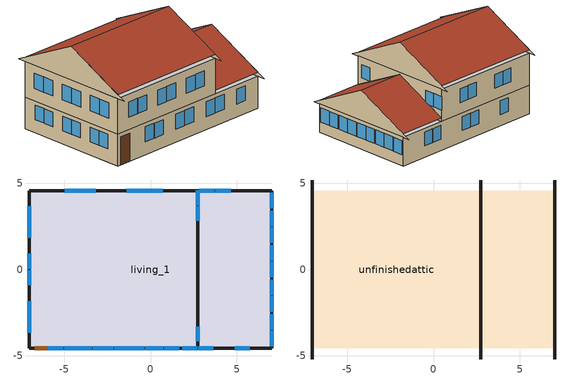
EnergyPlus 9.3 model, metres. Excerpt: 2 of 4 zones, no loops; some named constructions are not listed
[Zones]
living_1
 floor foundation (grndinsfinlivfloor): -7.01,4.57 7.01,4.57 7.01,-4.57 -7.01,-4.57 z0
 floor adiabatic (finuninsfinfloor): -7.01,4.57 2.74,4.57 2.74,-4.57 -7.01,-4.57 z2.44
 wall outside (extinsfinwall): -7.01,4.57 -7.01,-4.57 7.01,-4.57 7.01,4.57 -7.01,4.57 z0:2.44; 2.74,4.57 -7.01,4.57 -7.01,-4.57 2.74,-4.57 z2.44:5.18; 2.74,4.57,2.74 2.74,4.57,5.18 2.74,-4.57,5.18 2.74,-4.57,2.74 2.74,0,5.03
 wall to unfinishedattic (unfininsfinwall): 2.74,-4.57,2.44 2.74,4.57,2.44 2.74,4.57,2.74 2.74,0,5.03 2.74,-4.57,2.74
 window (left-glass): -7.01,3.59 -7.01,2.75 / -7.01,2.69 -7.01,1.85 / -7.01,0.87 -7.01,0.03 / -7.01,-0.03 -7.01,-0.87 / -7.01,-1.85 -7.01,-2.69 / -7.01,-2.75 -7.01,-3.59 z1.02:2.13; -7.01,3.66 -7.01,2.78 / -7.01,2.71 -7.01,1.83 / -7.01,0.92 -7.01,0.03 / -7.01,-0.03 -7.01,-0.92 / -7.01,-1.83 -7.01,-2.71 / -7.01,-2.78 -7.01,-3.66 z3.39:4.57
 window (right-glass): 2.74,3.73 2.74,4.59 / 2.74,2.81 2.74,3.67 / 2.74,-4.16 2.74,-3.3 z3.43:4.57; 7.01,-3.48 7.01,-2.58 / 7.01,-4.44 7.01,-3.54 / 7.01,-1.48 7.01,-0.58 / 7.01,-2.44 7.01,-1.54 / 7.01,0.51 7.01,1.41 / 7.01,-0.45 7.01,0.45 / 7.01,2.5 7.01,3.4 / 7.01,1.54 7.01,2.44 / 7.01,3.54 7.01,4.44 z0.94:2.13
 window (front-glass): -4.27,-4.57 -3.4,-4.57 / -3.34,-4.57 -2.48,-4.57 / -1.22,-4.57 -0.35,-4.57 / -0.29,-4.57 0.57,-4.57 / 1.83,-4.57 2.7,-4.57 / 2.76,-4.57 3.62,-4.57 / 4.88,-4.57 5.75,-4.57 z0.98:2.13; -5.92,-4.57 -5.05,-4.57 / -4.99,-4.57 -4.12,-4.57 / -3.04,-4.57 -2.16,-4.57 / -2.1,-4.57 -1.23,-4.57 / -0.15,-4.57 0.73,-4.57 / 0.79,-4.57 1.66,-4.57 z3.41:4.57
 window (back-glass): 3.7,4.57 2.81,4.57 / 4.64,4.57 3.76,4.57 / -0.5,4.57 -1.39,4.57 / 0.44,4.57 -0.44,4.57 / -3.76,4.57 -4.64,4.57 z0.95:2.13; -0.24,4.57 -1.11,4.57 / 0.7,4.57 -0.18,4.57 / -4.09,4.57 -4.97,4.57 / -3.16,4.57 -4.03,4.57 z3.41:4.57
 door (livingdoors): -6.71,-4.57 -5.83,-4.57 z0:2.13
unfinishedattic
 floor to living_1 (fininsunfinuafloor): 2.74,4.57 7.01,4.57 7.01,-4.57 2.74,-4.57 z2.44; -7.01,4.57 2.74,4.57 2.74,-4.57 -7.01,-4.57 z5.18
 wall outside (extuninsunfinwall): 2.74,-5.18,5.18 2.74,5.18,5.18 2.74,0,7.77; -7.01,5.18,5.18 -7.01,-5.18,5.18 -7.01,0,7.77; 7.01,-5.18,2.44 7.01,5.18,2.44 7.01,0,5.03
 roof outside (unfininsextroof): 2.74,-4.57,2.74 7.01,-4.57,2.74 7.01,0,5.03 2.74,0,5.03; 7.01,4.57,2.74 2.74,4.57,2.74 2.74,0,5.03 7.01,0,5.03; -7.01,-4.57,5.49 2.74,-4.57,5.49 2.74,0,7.77 -7.01,0,7.77; 2.74,4.57,5.49 -7.01,4.57,5.49 -7.01,0,7.77 2.74,0,7.77
[Construction]
revfininsunfinuafloor: uaadditionalceilingins, uatrussandins, ceilingmass
revunfininsfinwall: partitionwallmass, intwallins
[Material]
ceilingmass: rough, 0.0127, 0.160291, 801, 837.4, 0.9, 0.3, 0.1
intwallins: rough, 0.0889, 0.0550583, 162.403, 1178.92
partitionwallmass: rough, 0.0127, 0.160291, 801, 837.4, 0.9, 0.5, 0.1
uaadditionalceilingins: rough, 0.266954, 0.0531827, 16.02, 1046.75
uatrussandins: rough, 0.0889, 0.0555643, 50.7834, 1165.1
[Schedule:Day:Hourly]
bathexhaustday_1: fraction, 0, 0, 0, 0, 0, 0, 1, 0, 0, 0, 0, 0, 0, 0, 0, 0, 0, 0, 0, 0, 0, 0, 0, 0
ceilingfanweekday_1; ceilingfanweekend_1: on/off, 1, 1, 1, 1, 1, 1, 1, 1, 1, 1, 1, 1, 1, 1, 1, 1, 1, 1, 1, 1, 1, 1, 1, 1
clothesdryerexhaustday_1: fraction, 0, 0, 0, 0, 0, 0, 0, 0, 0, 0, 1, 0, 0, 0, 0, 0, 0, 0, 0, 0, 0, 0, 0, 0
natventclgssntempwkday_1; natventclgssntempwkend_1; natventovlpssntemp_1; natventovlpssntempwkday_1: temperature, 20.5556, 20.5556, 20.5556, 20.5556, 20.5556, 20.5556, 20.5556, 20.5556, 20.5556, 20.5556, 20.5556, 20.5556, 20.5556, 20.5556, 20.5556, 20.5556, 20.5556, 20.5556, 20.5556, 20.5556, 20.5556, 20.5556, 20.5556, 20.5556
natventhtgssntempwkday_1; natventhtgssntempwkend_1: temperature, 24.4444, 24.4444, 24.4444, 24.4444, 24.4444, 24.4444, 24.4444, 24.4444, 24.4444, 24.4444, 24.4444, 24.4444, 24.4444, 24.4444, 24.4444, 24.4444, 24.4444, 24.4444, 24.4444, 24.4444, 24.4444, 24.4444, 24.4444, 24.4444
rangehoodday_1: fraction, 0, 0, 0, 0, 0, 0, 0, 0, 0, 0, 0, 0, 0, 0, 0, 0, 0, 1, 0, 0, 0, 0, 0, 0
